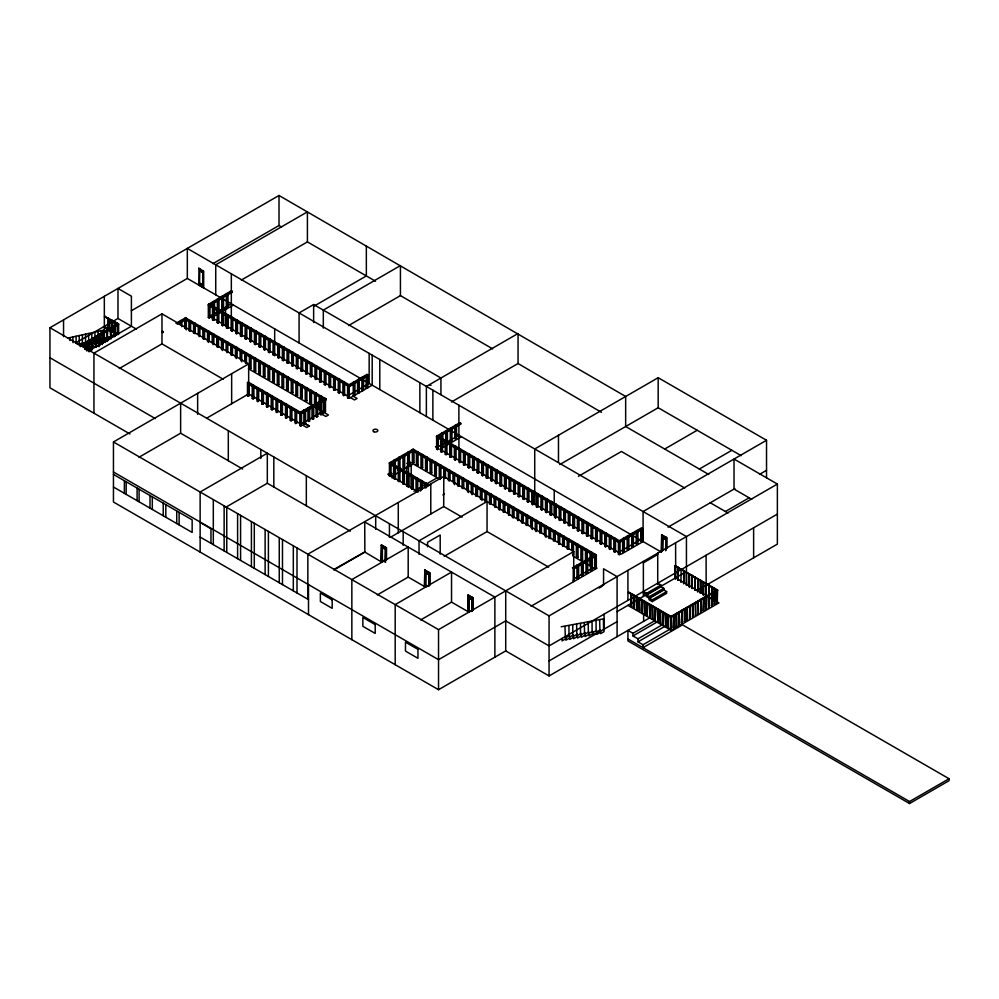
<?xml version="1.0" encoding="UTF-8"?>
<svg xmlns="http://www.w3.org/2000/svg" width="999" height="999" viewBox="0 0 999 999"><rect width="100%" height="100%" fill="white"/><g stroke="black" fill="none" stroke-linecap="round" stroke-linejoin="round"><path stroke-width="1.5" d="M82.393 345.017L82.38 334.865M85.302 344.156L92.22 347.852M101.473 340.734L98.077 342.295M568.955 625.761L568.98 635.789M580.506 623.588L580.544 633.628M592.07 621.428L592.095 631.455M603.808 618.818L561.176 626.773M576.623 624.35L576.798 634.103M588.174 622.177L588.361 631.93M599.662 620.029L599.912 629.77M129.957 433.978L49.95 387.787L49.95 327.722L279.008 195.479L625.661 396.478L625.661 426.511L708.691 474.438M104.558 316.508L118.606 323.951L118.606 334.29L117.445 334.29L117.445 324.625L104.558 316.508L118.606 323.951L81.044 345.604M104.558 317.183L105.132 316.183M198.913 284.815L198.913 268.132M199.812 268.656L199.538 285.489L203.696 287.887L203.696 271.204L198.639 268.281M75.474 343.019L117.982 318.481L136.488 329.158M131.319 310.776L187.325 278.434L661.475 552.185M212.949 263.649L279.008 225.512L281.593 226.998M203.059 270.529L203.059 287.213M203.059 272.615L202.285 272.015M107.992 328.846L109.153 328.846L109.153 318.494L107.992 319.168L107.992 328.846L108.579 329.171L108.579 318.831M80.469 345.279L118.019 323.601L118.019 334.628M81.631 345.941L85.065 343.956L84.49 342.957L85.065 343.956M84.191 347.552L84.191 343.119L85.352 343.793L88.786 341.134M87.924 349.837L87.924 340.971L89.073 341.633L92.52 338.986L91.933 339.323M91.646 338.823L92.807 339.485L96.241 336.838L95.667 337.175M99.962 335.352L99.388 334.353L99.962 335.352L96.528 337.337L95.954 347.352L95.367 336.675L95.954 347.352M99.101 346.653L99.101 334.515L100.25 335.189L103.696 333.204L103.109 332.205L103.696 333.204M103.983 333.029L103.409 343.044L102.822 332.367L103.983 333.029L107.417 331.056L106.843 330.045L107.417 331.056M107.705 330.881L107.13 340.896L106.556 330.219L107.705 330.881L111.139 328.896L110.564 327.897M115.16 326.586L114.585 336.588L113.998 325.911L115.16 326.586L118.594 324.6M86.551 344.468L88.624 343.269L95.367 347.165M112.3 330.657L111.151 330.657L112.3 330.657L112.3 320.317L111.151 320.979L111.151 327.897M88.661 344.368L91.758 342.582L98.501 346.466M92.832 343.082L95.117 342.008M95.966 342.382L98.039 341.196L102.173 343.581M114.298 322.802L114.298 332.48L115.447 332.48L115.447 322.14L114.873 332.817L115.447 332.48M199.812 283.254L203.059 285.127M105.782 339.223L115.722 333.479M88.749 350.836L131.393 326.223L131.393 296.191L117.982 288.449L117.982 318.481M91.646 340.297L92.22 349.5L92.807 339.485M99.101 344.867L100.25 344.867L100.25 335.189M110.852 338.748L110.277 328.059L110.852 338.748L111.438 328.733L114.873 326.748L114.286 326.411M248.664 395.117L248.664 363.898L161.975 313.848L93.943 353.122L93.943 413.186M241.346 280.045L307.405 241.908L375.524 281.231M213.324 302.497L213.324 301.536L214.161 302.023L214.161 302.984L210.002 305.382L210.002 317.407L209.166 317.894L208.329 317.407L208.329 304.42L217.832 298.863L218.669 299.338L218.669 300.312L214.51 302.709L214.51 314.735L213.674 315.222L212.837 314.735L212.837 303.184M175.961 323.314L185.614 317.807L185.614 318.768M218.182 312.55L219.018 312.063L219.018 300.025L217.345 299.063L231.343 290.834L232.18 291.321L218.182 299.55L218.182 309.653M226.835 294.48L226.835 293.506L227.672 293.993L227.672 294.955L223.514 297.352L223.514 309.39L221.853 309.39L221.853 296.391L222.677 296.878L208.366 305.419L212.525 307.829L214.186 306.855M176.798 323.801L186.338 318.294L186.338 329.845M219.018 300.025L223.164 297.627L222.327 296.191M226.348 293.718L228.022 294.68L232.18 292.282L232.18 291.321M177.834 324.163L180.944 322.365L180.944 325.374M213.024 307.155L213.861 306.668M190.609 320.691L189.773 321.178L189.773 331.281M119.293 368.519L161.975 343.881L223.364 379.32M217.307 311.938L209.653 316.358L354.458 399.95L357.08 398.439L353.147 396.166M219.855 310.464L231.331 303.846M208.329 317.407L210.002 317.407M212.837 314.735L214.51 314.735M226.348 295.167L226.348 306.718L227.185 307.192L228.022 306.718L228.022 294.68M211.738 317.557L233.404 305.045M223.177 312.05L222.34 313.486L226.486 315.896L228.159 314.922M221.828 313.199L223.501 312.237L223.501 325.237L222.665 325.711L221.828 325.237L221.828 313.199L217.682 310.801L217.682 309.84L218.519 309.353L218.519 310.327M212.525 307.829L212.525 319.855L214.186 319.855L214.186 308.304M212.525 319.855L214.186 319.855M227.834 314.735L226.998 316.183L231.144 318.581L231.144 330.607L231.98 331.094L232.817 330.607L232.817 319.056M213.024 308.117L217.183 310.514L217.183 322.54L218.843 322.54L218.843 309.553L218.007 310.027L218.007 323.027L218.843 322.54M232.817 317.62L231.98 318.094L231.98 331.094M221.828 325.237L222.665 324.75M235.801 321.266L237.475 320.304L237.475 333.304L236.638 333.778L235.801 333.304L235.801 321.266L231.656 318.868L231.656 317.907L232.492 317.42L232.492 318.381M226.486 315.896L226.486 327.922L228.159 327.922L228.159 316.371M226.486 327.922L228.159 327.922M241.795 322.802L240.971 324.25L245.117 326.648L245.117 338.673L245.954 339.161L246.79 338.673L246.79 327.123M242.133 324.438L242.133 335.989L241.296 336.476L240.459 335.989L240.459 323.951L242.133 322.989M216.833 346.79L216.833 337.762L218.506 336.8L218.506 346.915M231.144 330.607L232.817 330.607M221.491 349.475L221.491 340.447L223.164 339.485M246.79 325.686L245.954 326.161L245.954 339.161M235.801 333.304L236.638 332.817M249.775 329.333L251.448 328.371L251.448 341.371L250.612 341.845L249.775 341.371L249.775 329.333L245.629 326.935L245.629 325.974L246.453 325.487L246.453 326.448M240.459 335.989L242.133 335.989M255.769 330.869L254.932 332.317L259.091 334.715L259.091 346.74L259.927 347.227L260.764 346.74L260.764 335.189M230.794 354.845L230.794 345.816L232.467 344.855L232.467 354.97M256.106 332.505L256.106 344.056L255.269 344.543L254.433 344.056L254.433 332.018L256.106 331.056M245.117 338.673L246.79 338.673M235.439 357.53L235.439 348.501L237.113 347.54M260.764 333.753L259.927 334.228L259.927 347.227M249.775 341.371L250.612 340.884M440.934 394.53L440.934 378.009L313.636 304.52L299.076 312.924L299.076 342.957M314.398 305.931L366.346 275.936L366.346 245.904M263.748 337.4L265.422 336.438L265.422 349.438L264.585 349.912L263.748 349.438L263.748 337.4L259.59 335.002L259.59 334.041L260.427 333.554L260.427 334.515M254.433 344.056L256.106 344.056M246.079 352.722L245.242 354.158L249.4 356.556L251.061 355.594L251.061 368.594L250.225 369.081L249.4 368.594L249.4 356.556M244.743 361.401L244.743 353.871L246.416 352.909L246.416 363.024M268.406 340.085L270.08 339.123L270.08 352.123L269.243 352.61L268.406 352.123L268.406 340.085L264.248 337.687L264.248 336.725L265.085 336.238L265.085 337.212M268.906 340.384L269.742 338.936L268.906 340.384L273.064 342.782L273.064 354.807L274.737 354.807L273.064 354.807M259.091 346.74L260.764 346.74M274.737 341.808L273.901 342.295L273.901 355.294M263.748 349.438L265.422 349.438M279.395 345.941L279.395 357.505L278.559 357.979L277.722 357.505L277.722 345.467L279.395 344.505M268.406 352.123L270.08 352.123M650.287 617.494L549.063 675.936L505.719 650.911L438.536 689.71L113.449 502.022L113.449 441.958L248.664 363.898M260.027 360.776L259.191 362.212L263.349 364.623L265.022 363.648L265.022 376.648L264.186 377.135L263.349 376.648L263.349 364.623M258.691 361.938L260.364 360.964L260.364 373.963L259.528 374.45L258.691 373.963L258.691 361.938L254.545 359.528L254.545 358.566L255.382 358.092L255.382 359.053M282.38 348.151L284.053 347.19L284.053 360.189L283.216 360.676L282.38 360.189L282.38 348.151L278.221 345.754L278.221 344.792L279.058 344.305L279.058 345.279M249.4 368.594L251.061 368.594M277.722 357.505L279.395 357.505M254.882 371.765L255.719 371.278L255.719 358.279L254.882 358.766L254.882 371.765L254.046 371.278L254.046 359.24L249.887 356.843L249.887 355.881L250.724 355.407L250.724 356.368M293.369 354.008L293.369 365.572L292.532 366.046L291.696 365.572L291.696 353.534L293.369 352.572M258.691 373.963L260.364 373.963M282.38 360.189L284.053 360.189M249.151 383.591L249.151 395.629L248.314 396.103L247.477 395.629L247.477 382.629L248.314 382.142L300.824 412.462L300.674 425.974L299.837 425.487L299.837 412.5L304.832 409.615L305.669 410.102L305.669 411.064L301.511 413.461L299.837 412.5M348.589 325.549L400.437 295.617L492.657 348.863M273.976 368.831L273.139 370.279L277.297 372.677L278.971 371.703M272.652 369.992L274.313 369.018L274.313 382.018L273.489 382.505L272.652 382.018L272.652 369.992L268.494 367.595L268.494 366.621L269.33 366.146L269.33 367.108M296.353 356.218L298.014 355.257L298.014 368.256L297.19 368.731L296.353 368.256L296.353 356.218L292.195 353.821L292.195 352.859L293.032 352.372L293.032 353.346M283.716 347.964L283.716 347.003L282.879 347.477L282.879 348.451L287.038 350.849L287.038 362.874L288.711 362.874L288.711 349.875L287.874 350.362L287.874 363.361L288.711 362.874M263.349 376.648L265.022 376.648M253.072 384.89L252.235 385.377L252.235 398.376L253.072 398.851L253.908 398.376L253.908 386.338L253.072 386.825L253.072 398.851M277.797 372.964L278.634 371.516L277.797 372.964L281.955 375.362L283.616 374.388L283.616 387.387L282.779 387.874L281.955 387.387L281.955 375.362M291.696 365.572L293.369 365.572M268.831 379.82L269.668 379.333L269.668 366.333L268.831 366.82L268.831 379.82L267.994 379.333L267.994 367.307L263.848 364.91L263.848 363.936L264.673 363.461L264.673 364.423M257.817 387.637L256.993 388.112L256.993 401.111L257.817 401.598L258.654 401.111L258.654 389.086L257.817 389.56L257.817 401.598M258.054 387.774L257.23 389.223L253.072 386.825M138.986 457.255L180.632 433.204L242.62 468.993M206.805 418.094L248.664 393.931L299.588 423.326M307.33 362.075L307.33 373.626L306.493 374.113L305.669 373.626L305.669 361.601L307.33 360.639M247.477 395.629L249.151 395.629M272.652 382.018L274.313 382.018M296.353 368.256L298.014 368.256M262.575 390.384L261.738 390.859L261.738 403.858L262.575 404.345L263.411 403.858L263.411 391.82M287.937 376.885L287.1 378.334L291.246 380.731L292.919 379.757M286.601 378.047L288.274 377.073L288.274 390.072L287.437 390.559L286.601 390.072L286.601 378.047L282.442 375.649L282.442 374.675L283.279 374.2L283.279 375.162M252.235 398.376L253.908 398.376M297.69 356.031L297.69 355.07L296.853 355.544L296.853 356.518L301.011 358.916L301.011 370.941L302.672 370.941L302.672 357.942L301.848 358.429L301.848 371.428L302.672 370.941M277.297 372.677L277.297 384.702L278.971 384.702L278.971 373.151M277.297 384.702L278.971 384.702M266.733 394.705L267.557 393.256L266.733 394.705L262.575 392.307L262.575 404.345M291.745 381.019L292.582 379.57L291.745 381.019L295.904 383.416L295.904 395.442L296.74 395.929L297.577 395.442L297.577 383.891M281.955 387.387L283.616 387.387M305.669 373.626L307.33 373.626M272.078 395.866L271.241 396.353L271.241 409.34L272.078 409.827L272.914 409.34L272.914 397.315L272.078 397.789L276.236 400.187L277.06 398.751M271.478 397.452L272.315 396.004L271.478 397.452L267.32 395.055M297.577 382.442L296.74 382.929L296.74 395.929M319.63 369.667L321.303 368.706L321.303 381.693L320.467 382.18L319.63 381.693L319.63 369.667L315.484 367.27L315.484 366.308L316.321 365.821L316.321 366.783M261.738 403.858L263.411 403.858M286.601 390.072L288.274 390.072M307.005 361.413L307.005 360.439L306.169 360.926L306.169 361.888L310.327 364.285L310.327 376.323L311.988 376.323L311.988 363.324L311.151 363.811L311.151 376.798L311.988 376.323M276.823 398.613L275.999 399.088L275.999 412.088L277.66 412.088L277.66 400.05L276.823 400.537L276.823 412.575M300.549 386.101L302.222 385.139L302.222 398.126L301.386 398.613L300.549 398.126L300.549 386.101L296.403 383.703L296.403 382.729L297.24 382.255L297.24 383.216M268.157 406.605L267.32 407.08L267.32 393.119L266.496 393.606L266.496 406.605L268.157 406.605L268.157 394.568M291.246 380.731L291.246 392.757L292.919 392.757L292.919 381.206M315.809 379.495L316.646 379.008L316.646 366.009L315.809 366.496L315.809 379.495L314.972 379.008L314.972 366.983L310.826 364.585L310.826 363.611L311.663 363.137L311.663 364.098M291.246 392.757L292.919 392.757M281.581 401.348L280.744 401.835L280.744 414.835L281.581 415.309L282.417 414.835L282.417 402.797M306.88 389.26L306.88 400.811L306.044 401.298L305.207 400.811L305.207 388.786L306.88 387.824M305.706 389.073L306.531 387.624L305.706 389.073L309.852 391.471L309.852 403.496L310.689 403.983L311.526 403.496L311.526 391.945M271.241 409.34L272.914 409.34M295.904 395.442L297.577 395.442M319.63 381.693L321.303 381.693M311.526 390.509L310.689 390.984L310.689 403.983M333.604 377.734L335.277 376.773L335.277 389.76L334.44 390.247L333.604 389.76L333.604 377.734L329.458 375.337L329.458 374.375L330.282 373.888L330.282 374.85M285.739 405.681L286.576 404.233L285.739 405.681L281.581 403.284L281.581 415.309M300.549 398.126L301.386 397.652M324.288 384.39L325.961 384.39L325.961 371.391L325.125 371.878L325.125 384.865L324.288 384.39L324.288 372.352L320.142 369.955L320.142 368.993L320.979 368.506L320.979 369.48M325.125 384.865L325.961 384.39M291.084 406.843L290.247 407.317L290.247 420.317L291.084 420.804L291.92 420.317L291.92 408.291L291.084 408.766L295.242 411.163L296.079 409.715M316.171 406.181L314.51 406.181L314.51 394.155L316.171 393.194L316.171 404.745M338.261 380.419L339.935 379.458L339.935 392.457L339.098 392.932L338.261 392.457L338.261 380.419L334.116 378.022L334.116 377.06L334.94 376.573L334.94 377.547M290.484 408.429L291.321 406.98L290.484 408.429L286.326 406.019M280.744 414.835L282.417 414.835M305.207 400.811L306.88 400.811M329.782 387.562L330.619 387.075L330.619 374.076L329.782 374.563L329.782 387.562L328.946 387.075L328.946 375.05L324.8 372.639L324.8 371.678L325.637 371.203L325.637 372.165M295.829 409.578L295.005 410.065L295.005 423.064L295.829 423.539L296.666 423.064L296.666 411.026L295.829 411.513L295.829 423.539M320.492 395.679L319.655 397.127L323.801 399.525L323.801 411.551L324.638 412.038L325.474 411.551L325.474 398.564L324.638 399.038L184.778 318.294L184.778 319.255M320.829 395.879L319.992 396.353L319.992 409.353L319.156 408.866L319.156 396.84L314.997 394.443L314.997 393.481L315.834 392.994L315.834 393.956M287.163 417.57L286.326 418.057L286.326 404.096L285.502 404.583L285.502 417.57L287.163 417.57L287.163 405.544M309.852 403.496L311.526 403.496M333.604 389.76L335.277 389.76M312.937 406.094L313.773 406.581L305.569 411.213L305.569 423.251L304.732 423.726L303.896 423.251L303.896 410.252L312.937 405.132L313.773 405.606L313.674 418.768L312.837 419.243L312 418.768L312 405.769L325.087 398.401L325.924 399.85L325.924 398.888L185.502 317.807M300.824 412.462L299.987 412.949L247.477 382.629M366.196 375.836L366.196 387.862L367.869 387.862L367.869 374.862L367.033 374.388L349.088 384.74L349.088 385.714L349.925 386.188L354.083 383.791M300.674 412.974L305.669 410.102M347.577 385.801L349.25 384.84L349.25 397.827L348.414 398.314L347.577 397.827L347.577 385.801L343.419 383.404L343.419 382.442L344.255 381.955L344.255 382.917M300.724 412.999L304.158 411.026M303.896 410.252L304.732 410.739L313.773 405.606M312.837 406.256L325.924 398.888M300.824 413.424L299.987 413.911L295.829 411.513M320.991 401.798L324.413 399.812M349.088 385.714L367.869 374.862M338.261 392.457L339.935 392.457M290.247 420.317L291.92 420.317M325.924 399.85L313.674 406.73L312 405.769M362.712 378.808L358.566 381.206L357.729 379.757M362.887 378.708L367.033 376.311M319.156 408.866L319.992 408.391M343.756 395.629L344.593 395.142L344.593 382.142L343.756 382.629L343.756 395.629L342.919 395.142L342.919 383.117L338.773 380.706L338.773 379.745L339.598 379.27L339.598 380.232M347.49 395.929L369.155 383.416L369.155 353.384M300.924 424.1L322.602 411.588L248.439 368.781M323.801 411.551L325.474 411.551M347.577 397.827L349.25 397.827M299.837 425.487L301.511 425.487L301.511 413.461M312 418.768L313.674 418.768M316.046 404.97L316.046 416.521L317.719 416.521L317.719 404.495L316.046 403.521M353.246 395.342L354.92 395.342L354.92 382.342L354.083 381.868L354.083 395.829L353.246 395.342L353.246 384.815M357.567 380.819L357.567 392.844L359.24 392.844L359.24 379.857L358.404 379.37M361.888 379.832L361.888 390.359L363.549 390.359L363.549 377.36L362.712 376.873M300.674 425.974L301.511 425.487M308.778 421.491L309.615 421.004L309.715 407.854L308.878 407.367L308.778 421.491L307.942 421.004L307.942 408.017L309.615 408.978M316.046 416.521L317.719 416.521M305.906 423.439L302.847 425.212L306.78 427.485L309.365 425.986L305.207 423.851L309.365 425.986M320.941 414.76L321.778 414.285L321.878 401.123L321.041 400.649L320.941 414.76L320.105 414.285L320.105 401.286L321.878 402.098M321.94 414.185L324.513 412.699L328.446 414.972L325.874 416.458L320.941 413.798M350.524 397.677L372.19 385.164L372.19 355.144M429.857 384.952L431.031 385.327M225.674 507.305L267.32 483.254L350.349 531.181M451.461 401.973L518.056 363.524L518.056 333.491L426.373 386.426L426.373 416.446M412.362 450.611L412.362 462.649L414.036 462.649L414.036 449.65L389.46 463.836L391.059 463.936L391.059 475.974L389.385 475.974L389.46 462.874L413.199 449.163M442.382 440.035L442.382 451.585L441.546 452.072L440.709 451.585L440.709 439.56L436.563 437.162L436.563 436.188L459.84 422.702L460.676 423.189L460.676 424.15L456.518 426.548L454.857 425.586M441.608 434.19L441.608 433.229L442.445 433.716L442.445 434.677L438.299 437.075L438.299 449.113L437.462 449.587L436.625 449.113L436.625 436.113L437.462 436.6L460.676 423.189M436.563 437.162L437.387 436.675M438.648 435.964L442.07 433.978L442.058 446.503M443.206 433.329L451.186 428.721M452.322 428.072L455.744 426.086M456.88 425.437L460.302 423.464M391.333 463.723L394.455 461.925L394.368 466.82L390.222 464.423M399.138 459.215L394.98 461.613L394.143 460.164L394.143 461.126M399.675 458.903L398.838 457.455L399.675 458.903L403.821 456.506L403.821 468.543L404.657 468.056L404.657 455.057L403.821 454.582M408.504 451.873L409.34 452.36L409.34 465.359L408.504 465.834L407.679 465.359L407.679 453.321L408.504 453.808L404.358 456.206L403.521 454.757M413.199 451.098L409.041 453.496L408.204 452.048L408.204 453.009M441.183 433.479L442.844 434.44L447.003 432.043L446.166 430.606M451.56 429.42L450.724 427.972L451.56 429.42L447.402 431.818L447.402 443.843L446.578 444.33L445.741 443.843L445.741 430.844L446.578 431.331L446.578 444.33M394.667 465.059L393.831 465.546L393.831 478.533L394.667 479.021L395.492 478.533L395.492 466.508M417.657 451.785L416.82 453.221L420.979 455.619L420.979 467.657L421.815 468.144L422.652 467.657L422.652 456.106M418.082 453.471L418.082 465.022L417.245 465.497L416.408 465.022L416.408 452.984L418.082 452.023M394.368 465.859L395.204 465.372M442.382 438.586L441.546 439.073L441.546 452.072M399.101 467.619L398.276 468.106L398.276 481.106L399.101 481.58L399.937 481.106L399.975 457.767L399.138 457.28L399.138 471.253L398.301 470.766L398.301 458.728M422.652 454.657L421.815 455.144L421.815 468.144M389.535 475.262L392.195 473.726L390.472 472.727L387.812 474.263L418.344 491.895M458.878 435.214L439.835 446.216L438.111 445.217M393.618 461.438L393.618 473.476L394.455 472.989M398.301 470.766L399.975 470.766L399.138 471.253M407.679 465.359L409.34 465.359M412.362 462.649L414.036 462.649M389.385 475.974L390.222 475.487M436.625 449.113L437.462 448.626M445.741 443.843L447.402 443.843M451.96 441.221L451.123 441.695L451.123 428.696L450.299 428.221L450.299 441.221L451.96 441.221L451.96 429.183L456.118 426.785L456.118 425.824L455.282 425.337L455.282 426.298M454.857 427.035L454.857 438.586L456.518 438.586L456.518 426.548M442.02 446.965L442.844 446.478L442.844 434.44M454.857 438.586L456.518 438.586M391.645 476.473L413.311 463.961L440.147 479.458M403.546 470.192L402.709 470.679L402.709 483.666L403.546 484.153L404.383 483.666L404.383 471.64M461.488 436.725L439.822 449.238L618.481 552.385M425.549 458.266L427.222 457.292L427.222 470.292L426.386 470.779L425.549 470.292L425.549 458.266L421.391 455.869L421.391 454.895L422.227 454.42L422.227 455.382M416.408 465.022L418.082 465.022M393.831 478.533L394.667 478.059M440.709 451.585L442.382 451.585M407.992 472.752L407.155 473.239L407.155 486.238L407.992 486.713L408.828 486.238L408.828 474.2L407.992 474.687L412.15 477.085L412.987 475.636M408.541 473.076L407.704 474.513L408.541 474.038M430.119 460.901L431.793 459.94L431.793 472.939L430.956 473.414L430.119 472.939L430.119 460.901L425.961 458.504L425.961 457.542L426.798 457.055L426.798 458.017M430.532 461.138L431.368 459.69L430.532 461.138L434.69 463.536L434.69 475.574L435.527 476.048L436.363 475.574L436.363 464.023M454.383 447.452L456.056 446.478L456.056 459.478L455.219 459.965L454.383 459.478L454.383 447.452L450.224 445.054L450.224 444.08L451.061 443.606L451.061 444.567M420.979 467.657L422.652 467.657M398.276 481.106L399.101 480.619M441.945 439.31L441.945 438.336L441.108 438.823L441.108 439.785L445.267 442.182L445.267 454.22L446.94 454.22L446.94 441.221L446.103 441.708L446.103 454.695L446.94 454.22M412.437 475.324L411.6 475.811L411.6 488.798L412.437 489.285L413.274 488.798L413.274 476.773M436.363 462.574L435.527 463.061L435.527 476.048M425.549 470.292L427.222 470.292M402.709 483.666L403.546 483.191M446.503 441.933L446.503 440.971L445.666 441.458L445.666 442.42L449.825 444.817L449.825 456.855L451.498 456.855L451.498 443.856L450.661 444.33L450.661 457.33L451.498 456.855M416.883 477.884L416.046 478.371L416.046 491.371L416.883 491.845L416.883 479.82L417.719 479.333L417.719 491.371M416.595 479.645L417.432 478.209L416.595 479.645L412.437 477.247L412.437 489.285M463.499 452.709L465.159 451.748L465.159 464.747L464.323 465.222L463.499 464.747L463.499 452.709L459.34 450.312L459.34 449.35L460.177 448.863L460.177 449.825M407.155 486.238L407.992 485.751M430.119 472.939L431.793 472.939M454.383 459.478L456.056 459.478M421.328 480.457L420.492 480.931L420.492 491.046M421.878 480.769L421.041 482.217L416.883 479.82M421.328 489.91L421.328 482.38L422.165 481.905L422.165 489.423M468.044 455.344L469.717 454.37L469.717 467.37L468.881 467.857L468.044 467.37L468.044 455.344L463.898 452.947L463.898 451.973L464.735 451.498L464.735 452.46M468.456 455.569L469.293 454.12L468.456 455.569L472.602 457.967L474.275 457.005L474.275 470.005L473.439 470.479L472.602 470.005L472.602 457.967M411.6 488.798L412.437 488.324M434.69 475.574L436.363 475.574M459.777 462.587L460.601 462.112L460.601 449.113L459.777 449.6L459.777 462.587L458.941 462.112L458.878 405.194M425.774 483.017L424.937 483.504L424.937 487.837M413.936 491.196L437.212 477.759M448.401 480.482L448.401 471.453L450.062 470.492L450.062 480.594M473.838 456.755L473.014 458.204L477.16 460.601L478.833 459.64M416.046 491.371L416.883 490.884M439.26 478.209L440.921 478.209L440.921 465.209L440.097 465.696L440.097 478.696L439.26 478.209L439.26 466.183L435.102 463.773L435.102 462.812L435.939 462.337L435.939 463.299M463.499 464.747L465.159 464.747M307.842 599.238L307.842 554.195L443.706 476.511L573.738 551.585L573.738 581.605M440.097 478.696L440.921 478.209M477.559 460.839L478.396 459.39L477.559 460.839L481.718 463.236L483.391 462.262L483.391 475.262L482.554 475.749L481.718 475.262L481.718 463.236M468.044 467.37L469.717 467.37M457.542 485.751L457.542 476.735L459.203 475.761L459.203 485.876M472.602 470.005L473.439 469.518M487.512 464.647L486.675 466.096L490.834 468.494L490.834 480.519L491.67 481.006L492.507 480.519L492.507 468.968M462.1 488.399L462.1 479.37L463.773 478.409L463.773 488.511M487.949 466.346L487.949 477.897L487.112 478.371L486.276 477.897L486.276 465.859L487.949 464.897M462.525 479.607L463.361 478.159L462.525 479.607L466.67 482.005L466.67 489.522M477.16 460.601L477.16 472.627L478.833 472.627L478.833 461.076M477.16 472.627L478.833 472.627M467.932 480.806L467.095 482.242L471.241 484.64L472.914 483.678M492.507 467.532L491.67 468.007L491.67 481.006M495.392 471.128L497.065 470.154L497.065 483.154L496.228 483.641L495.392 483.154L495.392 471.128L491.233 468.731L491.233 467.757L492.07 467.282L492.07 468.244M766.533 477.809L766.533 440.272L658.179 377.709L534.727 448.988L534.727 504.532M486.276 477.897L487.949 477.897M501.61 472.789L500.786 473.276L500.786 486.263L499.95 485.789L499.95 473.751L495.791 471.353L495.791 470.392L496.628 469.905L496.628 470.879M333.991 569.88L364.847 552.072L382.093 562.337L381.193 561.825L381.468 544.979L386.513 547.902L386.513 560.027M390.297 537.375L443.706 506.543L443.831 468.818L439.672 466.421L439.672 465.459L440.509 464.972L440.509 465.934M490.834 480.519L492.507 480.519M382.367 545.504L382.093 562.337M481.63 488.711L480.806 490.159L484.952 492.557L484.952 501.585M480.382 498.951L480.382 489.922L482.055 488.961L482.055 500.511M506.168 476.86L506.168 488.411L505.332 488.898L504.507 488.411L504.507 476.386L506.168 475.424M385.364 549.075L382.18 547.689L382.867 547.427M495.392 483.154L496.228 482.679M385.614 547.377L385.339 561.188M381.193 545.142L386.513 547.902M486.625 491.595L485.789 492.082L485.789 500.749M509.053 479.021L510.726 478.046L510.726 491.046L509.89 491.533L509.053 491.046L509.053 479.021L504.907 476.623L504.907 475.649L505.744 475.174L505.744 476.136M509.465 479.245L510.302 477.797L509.465 479.245L513.611 481.643L513.611 493.681L514.448 494.155L515.284 493.681L515.284 480.681L514.448 481.168L514.448 494.155M499.95 485.789L501.61 485.789L501.61 474.238M500.786 486.263L501.61 485.789M489.522 504.22L489.522 495.204L491.196 494.23L491.196 504.345M504.507 488.411L506.168 488.411M382.367 560.102L385.439 562.075M381.193 561.825L381.468 544.979M494.093 505.357L494.093 497.839L495.766 496.878L495.766 506.98M494.505 498.076L495.342 496.628L494.505 498.076L498.663 500.474L498.663 509.502M519.842 484.752L519.842 496.303L519.005 496.79L518.169 496.303L518.169 484.278L519.842 483.316M509.053 491.046L510.726 491.046M559.827 464.523L658.179 407.742L741.196 455.681M523.963 485.689L523.126 487.137L527.285 489.535L528.958 488.573M500.337 499.512L499.5 499.999L499.5 510.102M513.611 493.681L515.284 493.681M503.234 512.137L503.234 503.109L504.907 502.147L504.907 512.262M518.169 496.303L519.842 496.303M523.563 499.425L524.4 498.938L524.4 485.939L523.563 486.426L523.563 499.425L522.727 498.938L522.727 486.913L518.568 484.515L518.568 483.541L519.405 483.066L519.405 484.028M537.637 493.581L536.8 495.029L540.958 497.427L540.958 509.465L541.783 509.94L542.619 509.465L542.619 497.914M512.375 517.42L512.375 508.391L514.048 507.43M536.401 494.805L538.061 493.831L538.061 506.83L537.237 507.317L536.401 506.83L536.401 494.805L532.242 492.407L532.242 491.433L533.079 490.959L533.079 491.92M527.285 489.535L527.285 501.573L528.958 501.573L528.958 490.022M527.285 501.573L528.958 501.573M542.619 496.466L541.783 496.953L541.783 509.94M578.421 476.311L621.415 451.486L684.702 488.012M532.679 504.682L533.516 504.195L533.516 491.208L532.679 491.683L532.679 504.682L531.843 504.195L531.843 492.17L527.684 489.772L527.684 488.811L528.521 488.324L528.521 489.285M377.335 594.904L408.191 577.097L425.262 586.95M444.218 556.293L487.05 531.568L548.663 567.132M546.753 498.851L545.916 500.287L550.062 502.697L551.735 501.723M521.515 522.689L521.515 513.673L523.189 512.699L523.189 522.814M545.504 500.062L547.177 499.1L547.177 512.087L546.341 512.574L545.504 512.087L545.504 500.062L541.358 497.664L541.358 496.703L542.195 496.216L542.195 497.177M425.711 587.212L424.538 586.838L424.8 570.004L429.857 572.927L429.857 585.052M536.401 506.83L538.061 506.83M427.909 573.576L428.783 574.587L425.711 572.614M526.086 525.337L526.086 516.308L527.759 515.347L527.759 525.449M526.498 516.545L527.335 515.097L526.498 516.545L530.656 518.943L530.656 526.461M550.474 502.922L551.298 501.473L550.474 502.922L554.62 505.319L554.62 517.357L555.456 517.832L556.293 517.357L556.293 505.806M424.538 570.167L429.857 572.927M540.958 509.465L542.619 509.465M531.905 517.732L531.068 519.18L535.227 521.578L536.888 520.616M556.293 504.358L555.456 504.845L555.456 517.832M545.504 512.087L546.341 511.613M559.178 507.954L560.851 506.993L560.851 519.98L560.014 520.467L559.178 519.98L559.178 507.954L555.019 505.556L555.019 504.595L555.856 504.108L555.856 505.069M559.577 508.179L560.414 506.743L559.577 508.179L563.736 510.589L563.736 522.614L564.572 523.101L565.409 522.614L565.409 511.063M424.538 586.838L424.8 570.004M550.062 502.697L550.062 514.722L551.735 514.722L551.735 503.171M664.672 449.038L697.177 430.269M550.062 514.722L551.735 514.722M565.409 509.615L564.572 510.102L564.572 523.101M554.62 517.357L556.293 517.357M545.616 525.649L544.78 527.097L548.938 529.495L548.938 538.523M544.368 534.378L544.368 526.86L546.028 525.899L546.028 537.45M559.178 519.98L560.851 519.98M550.599 528.533L549.762 529.02L549.762 537.674M563.736 522.614L565.409 522.614M553.496 541.158L553.496 532.142L555.169 531.168L555.169 541.283M577.41 518.481L579.07 517.507L579.07 530.506L578.234 530.993L577.41 530.506L577.41 518.481L573.251 516.071L573.251 515.109L574.088 514.635L574.088 515.596M568.294 525.249L569.967 525.249L569.967 512.25L569.13 512.737L569.13 525.724L568.294 525.249L568.294 513.211L564.135 510.814L564.135 509.852L564.972 509.365L564.972 510.339M569.13 525.724L569.967 525.249M559.328 533.566L558.491 535.014L562.637 537.412L562.637 546.441M558.066 542.295L558.066 534.777L559.74 533.816M558.491 535.014L559.328 534.527M582.367 521.341L583.204 519.892L582.367 521.341L586.513 523.738L586.513 535.764L587.35 536.251L588.186 535.764L588.186 522.777L587.35 523.251L587.35 536.251M572.852 527.872L574.525 527.872L574.525 514.885L573.688 515.359L573.688 528.359L572.852 527.872L572.852 515.846L568.693 513.449L568.693 512.487L569.53 512L569.53 512.962M573.688 528.359L574.525 527.872M587.749 522.527L586.925 523.963L591.071 526.373L592.744 525.399M564.31 536.451L563.473 536.925L563.473 545.591M420.679 619.929L451.536 602.122L468.606 611.975M577.41 530.506L579.07 530.506M469.055 612.237L467.882 611.863L468.144 595.029L473.201 597.951L473.201 610.077M567.207 549.075L567.207 540.047L568.881 539.085L568.881 549.2M591.47 526.598L592.307 525.149L591.47 526.598L595.629 528.995L595.629 541.033L596.465 541.508L597.302 541.033L597.302 528.034L596.465 528.521L596.465 541.508M469.555 597.464L469.293 597.527M581.955 533.141L583.628 533.141L583.628 520.142L582.792 520.629L582.792 533.616L581.955 533.141L581.955 521.103L577.809 518.706L577.809 517.744L578.646 517.257L578.646 518.231M582.792 533.616L583.628 533.141M467.882 595.179L473.201 597.951M596.865 527.784L596.028 529.233L600.187 531.63L601.86 530.669M699.35 469.055L731.855 450.287M586.513 535.764L588.186 535.764M578.021 545.804L578.021 557.355L577.185 557.842L576.348 557.355L576.348 545.329L578.021 544.368M591.071 526.373L591.071 538.399L592.744 538.399L592.744 526.848M591.071 538.399L592.744 538.399M469.055 610.152L471.041 611.5M113.449 441.958L438.536 629.645L573.738 551.585M766.533 440.272L643.094 511.538L643.094 541.57L621.415 554.083L619.455 552.947M581.331 548.201L582.167 546.765L581.331 548.201L585.489 550.599L587.162 549.637L587.162 562.637L585.489 562.637L587.162 562.637M572.614 555.207L573.451 554.72L573.451 541.72L572.614 542.207L572.614 552.322M610.539 535.676L609.702 537.125L613.861 539.522L613.861 551.548L614.697 552.035L615.521 551.548L615.521 539.997M609.303 536.888L610.976 535.926L610.976 548.926L610.139 549.4L609.303 548.926L609.303 536.888L605.144 534.49L605.144 533.528L605.981 533.041L605.981 534.003M576.348 557.355L578.021 557.355M600.187 531.63L600.187 543.656L601.86 543.656L601.86 532.105M600.187 543.656L601.86 543.656M590.896 552.759L590.896 565.759L590.059 565.272L590.059 553.246L591.733 552.285L591.733 558.054M615.521 538.561L614.697 539.035L614.697 552.035M590.471 553.483L591.308 552.035L590.471 553.483L594.63 555.881L594.63 567.919L595.466 568.394L596.303 567.919L596.303 554.92L595.466 555.394L595.466 568.394M580.918 560.002L582.592 560.002L582.592 547.002L581.755 547.489L581.755 560.476L580.918 560.002L580.918 547.964L576.773 545.566L576.773 544.605L577.597 544.118L577.597 545.092M604.745 546.291L606.418 546.291L606.418 533.291L605.581 533.778L605.581 546.778L604.745 546.291L604.745 534.253L600.586 531.855L600.586 530.894L601.423 530.419L601.423 531.381M581.755 560.476L582.592 560.002M605.581 546.778L606.418 546.291M572.427 567.819L595.541 554.47M437.387 435.714L620.079 541.183L620.079 554.183L619.243 554.67L618.418 554.183L618.418 542.145L642.432 528.309L642.432 541.308L640.759 541.308L640.759 529.283M615.097 539.273L615.097 538.311L614.26 538.786L614.26 539.747L619.33 542.619L623.488 540.222L623.488 552.247L624.313 551.773L624.313 538.773L623.488 538.286M628.383 537.387L627.547 535.939L628.383 537.387L632.542 534.989L632.542 547.027L633.378 546.54L633.378 533.541L632.542 533.066M637.075 530.444L637.911 530.931L637.911 543.931L637.075 544.405L637.075 532.38L632.916 534.777L632.08 533.329L632.08 534.29M587.312 561.151L586.475 559.702L587.312 561.151L583.154 563.548L583.154 575.574L582.33 576.061L581.493 575.574L581.493 564.023M587.687 560.926L587.687 572.964L586.85 573.438L586.013 572.964L586.013 559.964L587.687 560.926L591.845 558.528L591.845 557.567L591.008 557.08L591.008 558.054M609.303 548.926L610.139 548.439M590.059 565.272L590.896 564.797M613.861 551.548L615.521 551.548M619.755 551.648L640.147 539.872M573.988 578.808L593.106 567.769M618.418 554.183L619.243 553.696M623.488 540.222L622.652 539.735L622.652 551.773L624.313 551.773M623.026 538.561L623.863 539.997L628.009 537.599L627.172 537.125L627.172 549.15L628.846 549.15L628.846 536.163L628.009 535.676M631.705 534.502L631.705 546.54L633.378 546.54M637.075 532.38L636.238 531.893L636.238 543.931L637.911 543.931M640.759 541.308L642.432 541.308M576.96 578.196L577.797 578.683L577.797 565.684L576.96 565.197L576.96 578.196L578.633 578.196L578.633 566.171L582.779 563.773L582.779 562.799L581.942 562.325L581.942 563.286M581.493 575.574L583.154 575.574M586.013 572.964L587.687 572.964M590.546 558.791L590.546 570.342L592.22 570.342L592.22 558.304L596.378 555.906L412.25 449.625M627.172 549.15L628.846 549.15M577.422 565.909L577.422 564.947L578.246 565.422L578.246 566.383L574.1 568.781L574.1 580.819L573.264 581.306L573.264 568.306L596.378 554.944L413.087 449.138L413.199 463.124M577.797 578.683L578.633 578.196M590.546 570.342L592.22 570.342M531.056 606.256L597.027 568.169M668.031 527.172L734.914 488.561M759.952 474.113L766.533 470.304M661.713 534.852L661.45 551.685L661.713 534.852L666.77 537.762L666.77 548.376M662.624 535.364L662.349 550.686M661.45 535.002L666.77 537.762M665.596 539.485L664.822 538.424M725.399 511.513L749.15 497.802M49.95 327.722L549.063 615.884L777.372 484.065L777.372 544.13L696.927 590.571M599.15 588.024L602.272 586.213M643.368 562.824L657.717 554.545M675.599 542.819L675.686 578.546L675.024 578.546L675.024 565.834L717.594 590.409L671.003 617.27L628.483 592.719L628.808 592.145L671.328 616.695L671.003 629.595L670.679 616.695L717.232 589.822L717.232 602.909L716.895 590.384M675.024 565.834L717.594 590.034L717.232 602.909M675.686 566.208L717.27 590.596M631.118 594.243L631.78 593.868L631.455 606.768L631.118 593.856L631.455 606.768M677.996 567.557L678.209 580.144M677.996 567.932L678.159 580.357L678.159 567.27L678.159 580.357M633.753 595.754L634.415 595.379L634.09 608.279L633.753 595.379L634.04 608.116M681.131 569.355L680.968 581.967M777.372 514.098L549.063 645.916L505.719 620.891L438.536 659.677L113.449 471.99M636.388 597.277L637.062 596.903L636.725 609.802L636.388 596.903L636.725 609.802M683.616 571.166L683.766 583.591L683.766 570.504L683.766 583.591M646.59 593.331L660.938 585.039L660.938 586.788L646.59 595.067L646.59 593.331L643.368 591.47M617.082 611.638L660.564 586.45L663.786 588.311L663.786 590.047L649.425 598.339L649.425 596.59L663.786 588.311M660.926 586.326L686.438 571.603M675.024 578.546L675.686 578.546M686.413 572.415L686.575 585.214M641.658 600.324L642.332 599.949L642.007 612.849L641.658 599.949L642.007 612.849M631.131 606.568L631.78 606.568M677.834 580.169L678.483 580.169M689.223 574.413L689.372 586.825L689.372 573.738L689.372 586.825M650.349 597.252L663.411 589.722L666.633 591.583L666.633 593.319L652.272 601.61L649.05 599.75L649.05 598.001M644.305 601.848L644.967 601.473L644.642 614.373L644.305 601.473L644.642 614.373M633.766 608.091L634.415 608.091M680.631 581.78L681.293 581.78M692.182 576.123L692.182 588.448L692.182 575.362L692.182 588.448M646.203 594.73L646.203 596.478L652.272 599.862L666.633 591.583M636.4 609.615L637.062 609.615M646.94 603.371L647.602 602.996L647.277 615.896L646.94 602.996L647.277 615.896M549.063 660.926L617.082 621.653M683.441 583.404L684.103 583.404M694.829 577.647L694.992 590.072L694.992 576.985L694.992 590.072M649.575 604.894L650.237 604.52L649.912 617.419L649.575 604.507L649.912 617.419M639.697 611.138L639.023 598.426L639.035 611.138L639.697 611.138L639.697 598.426M686.251 585.027L686.9 585.027M697.964 578.696L697.789 591.683L697.789 579.358M652.21 606.418L652.871 606.043L652.547 618.943L652.21 606.031L652.547 618.943M641.67 612.662L642.332 612.662M689.048 586.638L689.71 586.638M700.436 580.881L700.599 593.306L700.599 580.219L700.599 593.306M644.305 614.185L644.967 614.185M654.845 607.941L655.519 607.567L655.182 620.466L654.845 607.554L655.182 620.466M691.857 588.261L692.507 588.261M703.571 581.93L703.396 594.929L703.396 582.592M657.479 609.465L658.154 609.09L657.817 621.99L657.479 609.078L657.817 621.99M646.94 615.709L647.602 615.709M694.655 589.885L695.316 589.885M706.206 583.453L706.206 596.54L706.093 555.244M706.206 584.215L706.33 609.203L706.53 596.353M660.114 610.976L660.789 610.614L660.464 623.513L660.114 610.601L660.464 623.513M649.587 617.232L650.237 617.232M697.464 591.495L698.126 591.495M709.178 585.177L709.053 607.629L709.015 585.839M652.222 618.756L652.871 618.756M662.762 612.499L663.423 612.125L663.099 625.024L662.762 612.125L663.099 625.024M700.274 593.119L700.923 593.119M665.396 614.023L666.058 613.648L665.734 626.548L665.396 613.648L665.734 626.548M654.857 620.279L655.519 620.279M711.812 587.449L712.137 599.6L711.488 599.6L712.137 599.6M670.666 628.783L643.019 644.755L643.019 647.664L682.517 624.85L949.05 778.733L949.05 780.706L909.54 803.521L627.921 640.921L627.921 630.406L632.954 633.316L655.344 620.391M703.071 594.742L703.733 594.742M714.46 588.598L714.672 601.186M632.954 633.316L632.954 635.926L656.655 622.24M668.031 615.546L668.693 615.172L668.368 628.071L668.031 615.172L668.368 628.071M657.492 621.79L658.154 621.79M714.622 589.073L714.51 604.482L714.585 592.107M660.127 623.314L660.789 623.314M670.679 617.082L717.594 590.034M632.954 635.926L637.986 638.823L661.688 625.137M662.762 624.837L663.423 624.837M637.986 638.823L637.986 641.845L665.634 625.886M665.409 626.361L666.058 626.361M668.044 627.884L668.693 627.884M714.285 601.211L714.947 601.211L714.285 601.211L714.622 588.311L714.51 604.482M670.679 629.407L671.328 629.407M673.326 627.884L673.975 627.884L673.651 614.984L673.326 627.884L673.726 615.309M676.048 626.311L676.71 626.311L676.373 613.411L676.373 626.498L676.448 614.123M678.771 624.737L679.432 624.737L679.095 611.838L679.095 624.924L679.17 612.549M681.493 623.164L682.155 623.164L681.817 610.264L681.493 623.164L681.905 610.601M684.215 621.59L684.877 621.59L684.552 608.691L684.552 621.778L684.627 609.402M686.937 620.017L687.599 620.017L687.275 607.117L686.937 620.017L687.349 607.454M689.66 618.443L690.321 618.443L690.321 605.731L689.997 618.631L689.66 606.118M692.394 616.87L693.044 616.87L692.719 603.97L692.719 617.057L692.469 604.12L692.794 604.682M695.117 615.297L695.766 615.297L695.441 602.397L695.479 615.334M697.839 613.723L698.488 613.723L698.164 600.824L698.201 613.761M700.561 612.15L701.211 612.15L700.886 599.25L700.923 612.187M703.284 610.576L703.945 610.576L703.608 597.677L703.284 610.576L703.683 598.014M706.006 609.015L706.668 609.015M708.728 607.442L709.39 607.442M712.112 605.869L711.45 605.869L712.112 605.869L711.788 592.969M714.173 604.295L714.834 604.295M716.895 602.722L717.557 602.722M627.921 638.948L909.54 801.535L949.05 778.733M333.616 569.63L364.822 551.96M111.651 336.963L114.798 336.051M382.093 547.739L383.141 547.415M425.437 572.764L426.486 572.439M662.861 537.35L663.124 537.287M564.997 626.535L565.284 636.301M584.253 622.914L584.565 632.729M199.788 270.779L200.774 270.654A2.872 1.661 60 0 1 201.923 271.316M382.779 547.477L385.527 549.512L385.439 560.689M426.036 572.552L428.871 574.537M469.031 597.689L469.83 597.464M67.732 338.099L104.358 330.02M77.123 344.355L94.905 340.434M95.954 340.197L110.602 336.963M596.066 620.229L596.103 630.519M104.358 339.897L104.321 296.341M572.702 635.077L572.764 625.062M663.299 537.337L663.673 537.325A2.872 1.661 60 0 1 664.822 537.986L665.097 538.261M663.124 537.437L663.498 537.425A2.872 1.661 60 0 1 664.722 538.036M384.84 548.401L384.478 548.164A2.872 1.661 60 0 0 383.241 547.564L383.416 547.452A2.872 1.661 60 0 1 384.565 548.114M426.298 572.539L426.76 572.477A2.872 1.661 60 0 1 427.909 573.139L428.459 573.738M426.211 572.589L426.486 572.639A2.872 1.661 60 0 1 427.634 573.301L428.708 574.1M469.742 597.514L470.104 597.502A2.872 1.661 60 0 1 471.253 598.164L471.528 598.438M469.555 597.614L469.93 597.614A2.872 1.661 60 0 1 471.066 598.264L471.803 598.763M603.408 619.293L603.583 629.295M777.372 484.065L734.028 459.041L734.028 489.073L751.735 499.3M710.277 502.784L727.996 513.011M662.437 537.562L665.784 539.385M199.638 270.841L202.972 272.665L202.884 285.227L199.638 283.354M642.432 528.309L641.595 527.834L618.493 541.171L618.493 542.132M231.343 291.795L232.18 292.282M460.676 424.15L459.84 422.702M227.185 306.231L228.022 306.718M366.196 387.862L367.033 388.349L367.033 374.388M636.238 543.931L637.075 544.405M212.837 301.735L213.674 302.222L213.674 315.222M450.299 441.221L451.123 441.695M361.888 390.359L362.712 390.834L362.887 377.747L362.05 377.26L362.05 378.234M631.705 546.54L632.542 547.027M208.329 304.42L348.451 385.289L348.414 398.314M436.563 436.188L619.33 541.658L619.33 542.619M240.459 323.951L236.313 321.553L236.313 320.592L237.15 320.117L237.15 321.079M254.433 332.018L250.274 329.62L250.274 328.659L251.111 328.184L251.111 329.146M277.722 345.467L273.564 343.069L273.564 342.108L274.4 341.621L274.4 342.582M291.696 353.534L287.537 351.136L287.537 350.174L288.374 349.687L288.374 350.649M305.669 361.601L301.511 359.203L301.511 358.241L302.347 357.754L302.347 358.716M458.941 450.074L454.782 447.677L454.782 446.715L455.619 446.228L455.619 447.202M486.276 465.859L482.117 463.461L482.117 462.5L482.954 462.013L482.954 462.987M504.507 476.386L500.349 473.988L500.349 473.026L501.186 472.539L501.186 473.501M518.169 484.278L514.01 481.88L514.01 480.919L514.847 480.432L514.847 481.393M218.182 311.576L219.018 312.063M357.567 392.844L358.404 393.331L358.404 381.293L354.245 383.703L353.409 382.255L353.409 383.216M675.599 577.859L718.943 602.884L671.266 630.406L627.921 605.382M706.668 596.303L706.33 609.203M442.02 445.991L442.844 446.478M622.652 551.773L623.488 552.247M435.489 446.74L437.212 447.727M315.809 378.534L316.646 379.008M329.782 386.588L330.619 387.075M343.756 394.655L344.593 395.142M459.777 461.625L460.601 462.112M523.563 498.451L524.4 498.938M532.679 503.721L533.516 504.195M217.183 322.54L218.007 323.027M287.038 362.874L287.874 363.361M301.011 370.941L301.848 371.428M310.327 376.323L311.151 376.798M445.267 454.22L446.103 454.695M449.825 456.855L450.661 457.33M657.717 583.179L660.938 585.039M216.833 337.762L212.687 335.364L212.687 334.403L213.524 333.916L213.524 334.89M221.491 340.447L217.332 338.049L217.332 337.088L218.169 336.601L218.169 337.575M230.794 345.816L226.636 343.419L226.636 342.457L227.472 341.97L227.472 342.944M235.439 348.501L231.293 346.104L231.293 345.142L232.118 344.655L232.118 345.629M244.743 353.871L240.584 351.473L240.584 350.512L241.421 350.037L241.421 350.999M305.207 388.786L301.049 386.388L301.049 385.414L301.885 384.94L301.885 385.901M314.51 394.155L310.352 391.758L310.352 390.796L311.188 390.309L311.188 391.271M413.286 451.186L416.408 452.984M448.401 471.453L444.243 469.055L444.243 468.094L445.079 467.607L445.079 468.568M457.542 476.735L453.384 474.338L453.384 473.364L454.22 472.889L454.22 473.851M462.1 479.37L457.954 476.973L457.954 476.011L458.791 475.524L458.791 476.486M480.382 489.922L476.236 487.524L476.236 486.563L477.06 486.076L477.06 487.037M489.522 495.204L485.377 492.807L485.377 491.833L486.201 491.358L486.201 492.32M494.093 497.839L489.935 495.442L489.935 494.48L490.771 493.993L490.771 494.955M503.234 503.109L499.075 500.711L499.075 499.75L499.912 499.275L499.912 500.237M512.375 508.391L508.216 505.993L508.216 505.032L509.053 504.545L509.053 505.506M521.515 513.673L517.357 511.276L517.357 510.302L518.194 509.827L518.194 510.789M526.086 516.308L521.928 513.911L521.928 512.949L522.764 512.462L522.764 513.424M544.368 526.86L540.209 524.463L540.209 523.501L541.046 523.014L541.046 523.976M553.496 532.142L549.35 529.732L549.35 528.771L550.187 528.296L550.187 529.258M558.066 534.777L553.921 532.38L553.921 531.418L554.757 530.931L554.757 531.893M567.207 540.047L563.061 537.649L563.061 536.688L563.898 536.201L563.898 537.175M576.348 545.329L572.202 542.932L572.202 541.97L573.026 541.483L573.026 542.445M590.059 553.246L585.901 550.849L585.901 549.875L586.738 549.4L586.738 550.362M180.944 320.429L181.781 320.916L181.781 326.698M590.546 557.342L591.383 557.829L591.383 570.829M643.368 593.206L649.425 596.59M403.821 456.506L402.984 456.031L402.984 468.056L403.821 468.543M254.882 370.791L255.719 371.278M268.831 378.846L269.668 379.333M572.614 554.245L573.451 554.72M409.478 461.75L411.201 462.749L408.504 464.298L406.78 463.311M572.989 556.143L595.416 569.093M581.493 562.587L582.33 563.061L582.33 576.061M628.483 592.332L671.003 616.883L671.003 629.595M308.878 408.341L309.715 408.816M394.455 459.99L395.279 460.477L395.279 473.476M403.821 467.582L404.657 468.056M304.832 410.577L305.669 411.064M429.508 485.177L390.222 462.5L389.385 462.974L428.683 485.664M389.46 462.874L390.297 463.349L390.222 476.461M399.101 469.555L403.259 471.953L404.096 470.504L404.096 471.466M407.704 474.513L403.546 472.115L403.546 484.153M421.328 482.38L425.487 484.777L426.311 483.341L426.311 484.303M427.847 486.151L425.774 484.952L425.774 487.962M253.022 385.889L257.592 388.524M257.779 388.623L262.35 391.271M276.598 399.5L272.028 396.865L272.078 409.827M276.785 399.6L281.356 402.235M295.604 410.477L291.046 407.829L291.084 420.804M295.791 410.577L300.362 413.211M248.314 384.078L252.472 386.476L253.309 385.027L253.309 385.989M257.817 389.56L261.975 391.958L262.812 390.522L262.812 391.483M276.823 400.537L280.981 402.934L281.818 401.486L281.818 402.46M308.778 420.529L309.615 421.004M393.618 473.476L394.455 473.951M573.264 580.332L574.1 580.819M443.706 506.543L462.1 517.157M276.823 411.6L277.66 412.088M295.829 422.577L296.666 423.064M266.496 406.605L267.32 407.08M285.502 417.57L286.326 418.057M104.321 326.361L117.732 334.103M103.334 326.935L116.746 334.677M637.986 641.845L643.019 644.755M104.321 339.81L107.155 341.446M96.428 342.769L99.038 344.268M82.567 344.78L91.696 350.05M84.64 348.489L89.86 351.498M88.499 350.986L89.073 351.311L89.073 341.633M468.868 610.252L468.968 597.689L472.215 599.562L470.979 598.326M468.868 597.739L472.127 599.612M49.95 357.754L155.295 418.581M382.28 560.152L385.614 561.975M427.872 586.376L425.437 585.277L427.697 586.475M468.968 610.202L471.216 611.4M200.137 522.452L210.976 528.708L210.976 543.306M113.449 474.413L192.158 519.855L192.158 532.442L113.449 487.012M200.137 537.05L308.504 599.612M518.056 363.524L601.448 412.337M664.547 538.136L665.621 538.936M201.823 271.366L202.722 272.277M202.372 271.965L201.736 271.416A2.872 1.661 60 0 0 200.599 270.766M384.927 548.813L384.29 548.276A2.872 1.661 60 0 0 383.154 547.614M72.852 337.075L72.964 342.669M665.097 538.736L665.684 539.435M471.703 598.813L471.79 599.275M385.015 548.763L385.527 549.512M101.074 330.794L101.224 341.845M89.823 341.508L89.673 351.598M364.847 552.072L364.735 521.977L494.88 597.115L494.88 657.167M909.54 801.535L909.54 803.521M753.621 527.809L753.621 557.842M711.788 606.056L711.812 586.7L711.45 605.869M709.015 585.077L709.053 607.629M703.396 581.843L703.396 594.929M697.789 578.596L697.789 591.683M686.438 583.379L686.438 536.563L187.325 248.414L187.325 278.434M675.361 565.646L675.361 578.733M666.508 537.924L666.508 548.538M665.684 613.873L665.684 626.385M662.624 536.888L662.624 550.536M662.524 537.499L662.437 550.074M658.179 377.709L658.179 407.742M657.717 553.146L657.717 584.415M657.767 609.303L657.767 621.815M652.272 599.862L652.272 601.61M649.862 604.732L649.862 617.245M643.631 613.973L643.631 621.341M643.368 561.438L643.368 596.465M641.945 600.174L641.945 612.687M641.595 541.795L641.595 529.757L637.449 532.155L636.613 530.706L636.613 531.68M634.09 595.579L634.09 608.279M627.971 536.613L628.009 549.637M627.921 570.354L627.921 600.374M619.243 541.67L619.243 554.67M617.082 636.663L617.082 576.61L603.558 568.793L603.558 585.314M610.139 536.413L610.139 549.4M604.083 614.148L604.083 631.655L600.586 633.678L600.586 631.181M601.023 531.143L601.023 544.143M591.908 525.886L591.908 538.886M586.85 560.451L586.85 573.438M586.326 550.124L586.326 563.124M585.489 550.599L585.489 561.138M578.234 517.994L578.234 530.993M577.185 544.842L577.185 557.842M571.778 550.212L571.778 542.694L567.632 540.297L567.632 539.323L568.468 538.848L568.468 539.81M568.044 539.572L568.094 549.275M565.559 636.388L565.559 638.885L562.062 640.908L562.062 638.398M564.31 537.887L564.31 546.553M560.052 507.442L560.014 520.467M559.74 535.252L559.74 543.918M558.953 535.664L558.953 544.005M558.903 534.29L558.903 544.405M558.478 435.264L558.478 462.3M554.233 490.272L554.233 515.796M554.333 531.655L554.333 540.322M550.948 502.185L550.899 515.209M550.599 529.982L550.599 538.648M549.063 615.884L549.063 675.936M546.341 499.575L546.341 512.574M545.192 526.373L545.192 536.488M541.458 533.366L541.458 523.251L540.634 523.738L540.634 532.405M539.797 533.241L539.797 524.225L535.639 521.828L535.639 520.854L536.475 520.379L536.475 521.341M537.237 494.318L537.237 507.317M536.888 522.065L536.888 530.731M536.063 521.103L536.063 531.63M535.227 521.578L535.227 530.606M532.317 529.532L532.317 517.981L531.493 518.469L531.493 528.571M528.159 490.422L528.159 501.548M528.121 489.06L528.121 502.047M526.96 515.796L526.96 525.536M522.352 513.186L522.352 523.289M519.005 483.791L519.005 496.79M518.618 520.179L518.618 510.064L517.782 510.551L517.782 520.654M516.945 518.556L516.945 511.026L512.787 508.628L512.787 507.667L513.623 507.18L513.623 508.154M514.048 508.866L514.048 517.532M513.211 507.904L513.211 518.019M509.94 478.509L509.89 491.533M509.478 514.897L509.478 504.782L508.641 505.269L508.641 515.384M507.804 513.274L507.804 505.756L503.646 503.359L503.646 502.385L504.483 501.91L504.483 502.872M505.719 590.859L505.719 650.911M505.332 475.899L505.332 488.898M504.07 502.634L504.108 512.337M500.337 500.961L500.337 509.615M496.228 470.641L496.228 483.641M494.967 497.327L494.93 507.467M490.359 494.717L490.359 503.384M487.15 477.872L487.15 465.359L487.112 478.371M487.05 531.568L487.05 501.535L419.031 540.809L419.031 554.32M486.625 493.044L486.625 501.71M482.554 462.749L482.554 475.749M481.218 489.435L481.218 499.55M477.997 460.114L477.997 473.114M477.485 496.428L477.485 486.326L476.648 486.8L476.648 495.467M475.811 496.303L475.811 487.287L471.665 484.89L471.665 483.916L472.502 483.441L472.502 484.403M473.439 457.492L473.439 470.479M472.914 485.127L472.914 493.793M472.939 598.101L472.939 610.239M472.302 611.076L472.302 597.427L472.028 611.238M472.077 484.165L472.077 494.692M471.241 484.64L471.241 493.668M469.055 610.714L469.055 595.554L468.781 612.387M468.931 454.832L468.881 467.857M468.344 492.594L468.344 481.043L467.507 481.53L467.507 491.633M468.144 595.029L468.144 608.678M464.323 452.222L464.323 465.222M462.987 478.858L462.987 488.598M458.366 476.248L458.366 486.363M455.681 426.073L455.681 439.061M455.219 446.965L455.219 459.965M454.632 484.677L454.632 473.126L453.796 473.613L453.796 483.716M452.972 481.618L452.972 474.088L448.813 471.69L448.813 470.729L449.65 470.242L449.65 471.216M451.536 602.122L451.536 572.09L395.192 604.62L395.192 664.685M451.173 428.733L451.173 441.246M449.225 470.966L449.225 481.081M446.141 443.069L446.141 454.195M445.492 477.959L445.492 467.857L444.667 468.331L444.667 478.446M441.183 434.927L441.183 437.812M440.134 467.057L440.134 478.184M440.197 554.183L440.197 535.002L427.56 542.295L427.56 546.728M438.536 629.645L438.536 689.71M437.462 436.6L437.462 449.587M432.879 390.172L432.879 420.204M430.994 460.389L430.956 473.414M430.781 483.978L430.781 513.998M429.595 573.076L429.595 585.214M428.958 586.051L428.958 572.402L428.683 586.213M426.61 484.465L426.61 487.475M426.386 457.779L426.386 470.779M425.711 585.689L425.711 570.529L425.437 587.362M419.867 382.667L419.867 412.699M417.282 452.485L417.245 465.497M411.201 464.248L411.201 488.274M408.504 453.808L408.504 486.825M408.191 577.097L408.191 547.065L351.848 579.595L351.848 639.66M407.954 473.751L407.992 486.713M406.78 466.308L406.78 485.826M403.184 531.668L403.184 545.179M400.437 295.617L400.437 265.584L323.326 310.115L323.326 328.122M399.65 468.906L399.65 467.944L398.813 469.393L394.667 466.983L394.667 479.021M399.088 459.615L399.101 481.58M398.276 502.747L398.276 532.767M392.195 475.224L392.195 478.221M389.435 523.726L389.435 537.237M386.251 548.051L386.251 560.189M385.614 548.901L385.614 561.026M382.367 547.015L382.367 560.664M379.782 359.515L379.782 389.548M375.686 515.784L375.686 529.295M349.925 386.188L349.925 385.227L209.203 303.983L209.166 317.894M339.148 379.92L339.098 392.932M334.44 377.247L334.44 390.247M324.638 400.487L324.638 412.038M320.829 397.315L320.829 401.648M320.467 369.18L320.467 382.18M317.819 404.333L316.983 402.884L316.983 403.846M316.883 404.008L316.883 417.008M315.347 393.668L315.347 406.668M313.636 304.52L313.636 322.54M312.937 405.132L312.837 419.243M308.504 584.602L308.504 614.635M307.405 241.908L307.405 211.875L215.734 264.81L215.734 294.842M306.493 361.114L306.493 374.113M306.331 475.749L306.331 505.781M306.081 388.274L306.081 400.786M306.044 388.299L306.044 401.298M304.732 410.739L304.732 423.726M301.386 385.614L301.386 398.613M297.19 355.744L297.19 368.731M297.003 547.939L297.003 592.981M293.319 545.804L293.319 590.846M292.532 353.047L292.532 366.046M292.133 380.219L292.083 393.244M287.437 377.56L287.437 390.559M286.288 406.481L286.288 417.607M283.216 347.677L283.216 360.676M282.779 374.875L282.779 387.874M282.48 539.547L282.48 584.59M279.245 537.674L279.245 582.729M279.008 195.479L279.008 225.512M278.559 344.98L278.559 357.979M278.172 372.165L278.134 385.189M274.675 328.871L274.675 355.894M273.826 456.98L273.826 487.012M273.489 369.505L273.489 382.505M269.28 339.585L269.243 352.61M268.406 531.418L268.406 576.473M267.32 483.254L267.32 453.221L200.137 492.007L200.137 552.072M265.122 529.532L265.122 574.575M264.585 336.913L264.585 349.912M264.223 364.111L264.186 377.135M260.826 449.475L260.826 458.479M259.528 361.451L259.528 374.45M255.319 331.518L255.319 344.031M255.269 331.543L255.269 344.543M254.295 523.276L254.295 568.319M251.423 521.615L251.423 566.658M250.612 328.846L250.612 341.845M250.225 356.081L250.225 369.081M248.314 382.142L248.314 396.103M245.579 353.396L245.579 363.499M241.758 361.775L241.758 350.224L240.934 350.711L240.934 360.814M241.296 323.476L241.296 336.476M240.584 515.359L240.584 560.402M240.097 358.716L240.097 351.186L235.939 348.788L235.939 347.827L236.775 347.352L236.775 348.314M237.6 513.636L237.6 558.678M237.113 348.988L237.113 357.654M236.638 320.791L236.638 333.778M236.276 348.027L236.276 358.554M231.631 345.342L231.631 355.444M231.656 373.713L231.656 403.746M231.331 273.813L231.331 318.856M228.309 430.706L228.309 460.726M227.809 352.285L227.809 342.17L226.973 342.657L226.973 352.759M227.235 295.617L227.235 306.743M227.322 315.409L227.322 328.409M227.185 294.193L227.185 307.192M226.761 507.38L226.761 552.422M226.136 350.661L226.136 343.132L221.99 340.734L221.99 339.772L222.827 339.285L222.827 340.259M225.512 308.429L225.512 326.099M224.138 505.869L224.138 550.911M223.164 340.934L223.164 349.6M222.677 296.878L222.677 309.865M222.665 312.724L222.665 325.711M222.327 339.972L222.327 350.499M217.67 337.287L217.67 347.39M217.345 300.512L217.345 309.178M213.861 344.23L213.861 334.116L213.024 334.603L213.024 344.705M213.349 307.342L213.349 320.342M213.311 499.612L213.311 544.655M212.188 342.595L212.188 335.077L208.029 332.679L208.029 331.718L208.866 331.231L208.866 332.205M209.203 341.546L209.203 331.431L208.366 331.918L208.366 342.445M207.542 341.421L207.542 332.392L203.384 329.995L203.384 329.033L204.221 328.546L204.221 329.52M204.558 338.848L204.558 328.746L203.721 329.233L203.721 339.335M202.884 338.736L202.884 329.707L198.726 327.31L198.726 326.348L199.563 325.861L199.563 326.835M199.9 336.163L199.9 326.061L199.076 326.548L199.076 336.651M198.239 334.54L198.239 327.023L194.081 324.625L194.081 323.664L194.917 323.177L194.917 324.151M197.64 393.356L197.64 414.373M195.255 333.479L195.255 323.376L194.418 323.863L194.468 333.566M193.581 333.366L193.581 324.338L189.435 321.94L189.435 320.979L190.272 320.492L190.272 321.466M190.609 322.14L190.609 330.794M188.936 330.681L188.936 321.653L184.665 319.255L184.665 328.271M185.502 328.758L185.502 319.73L181.343 322.128L180.507 320.691L180.507 321.653M180.632 403.171L180.632 433.204M180.107 321.878L180.107 324.887M179.121 512.325L179.121 524.912M176.736 510.951L176.736 523.538M165.822 504.645L165.822 517.245M163.212 503.146L163.212 515.734M161.975 313.848L161.975 343.881M152.31 496.84L152.31 509.44M150 495.516L150 508.116M139.098 489.223L139.098 501.81M137.1 488.061L137.1 500.661M126.186 481.768L126.186 494.368M124.363 480.706L124.363 493.306M114.585 326.248L114.585 336.588M111.726 320.654L111.726 330.994M108.516 337.425L108.516 340.409M107.13 330.544L107.13 340.896M105.37 338.124L105.37 342.482M103.409 332.704L103.409 343.044M102.235 338.811L102.235 344.568M99.675 334.852L99.675 345.192M98.077 331.406L98.077 342.532M94.942 332.093L94.905 343.456M92.22 339.161L92.22 349.5M91.808 332.792L91.808 342.532M88.661 333.479L88.661 344.618M88.499 341.308L88.499 351.648M86.538 342.27L86.538 350.861M85.527 334.178L85.527 345.304M85.352 343.793L85.352 349.325M84.778 343.456L84.778 349.363M83.404 344.393L83.404 347.327M80.257 343.656L80.257 346.641M79.246 335.564L79.246 345.567M76.111 336.251L76.111 343.406M69.83 337.637L69.83 340.497M63.549 320.117L63.549 336.638M108.292 317.994L107.705 318.993L108.292 317.994M111.438 319.817L110.864 320.816L111.438 319.817M114.585 321.641L114.011 322.64L114.585 321.641M444.093 493.593L443.256 495.042L444.093 493.593M665.871 537.25L665.684 550.561L665.871 537.25M569.418 635.664L565.909 637.687L565.909 640.184L569.418 638.161L569.418 635.664M573.264 634.939L569.767 636.962L569.767 639.46L573.264 637.437L573.264 634.939M577.122 634.215L573.613 636.238L573.613 638.736L577.122 636.713L577.122 634.215M580.968 633.491L577.472 635.514L577.472 638.011L580.968 635.988L580.968 633.491M584.827 632.767L581.318 634.79L581.318 637.287L584.827 635.264L584.827 632.767M588.673 632.042L585.177 634.065L585.177 636.563L588.673 634.54L588.673 632.042M592.532 631.331L589.023 633.341L589.023 635.851L592.532 633.828L592.532 631.331M596.378 630.606L592.882 632.629L592.882 635.127L596.378 633.104L596.378 630.606M600.237 629.882L596.728 631.905L596.728 634.402L600.237 632.379L600.237 629.882M709.015 597.789L709.015 597.789M163.137 331.68L162.3 331.193L162.3 332.168L163.137 332.642L163.137 331.68M81.331 345.442L80.757 345.779L81.331 345.442M375.212 624.612L362.849 617.469L362.849 626.298L375.212 633.428L375.212 624.612M332.168 599.899L320.367 593.094L320.367 601.51L332.168 608.329L332.168 599.899M417.957 649.375L405.469 642.17L405.469 651.086L417.957 658.291L417.957 649.375M373.976 431.78A2.46 1.424 0 0 0 377.834 430.731A2.46 1.424 0 0 0 374.338 429.333A2.46 1.424 0 0 0 373.976 431.78"/></g></svg>
